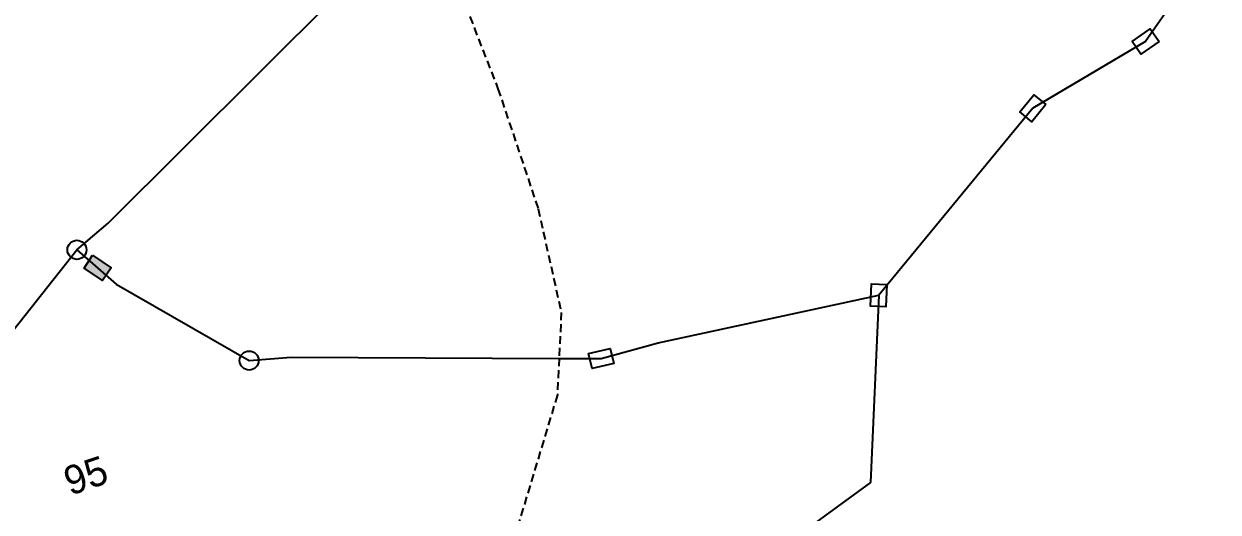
# Model space of a CAD drawing. Header units: metres. Extents: x 322986 to 329400, y 1832749 to 1836820.
# Drawn here: x 325499 to 326256, y 1833567 to 1833876 of the extents above; entities that cross this region are included whole.
import ezdxf

# ---------------------------------------------------------------- set-up
doc = ezdxf.new("R2010")
doc.units = ezdxf.units.M
doc.header["$MEASUREMENT"] = 0
doc.linetypes.add('DASHED', pattern=[0.75, 0.5, -0.25])
for name, color, linetype in [('LINE_FOOTPATH', 1, 'DASHED'), ('POLY_PARCEL', 6, 'Continuous'), ('TEXT_PARCEL', 7, 'Continuous'), ('V_BOUND_LINE', 7, 'Continuous')]:
    doc.layers.add(name, color=color, linetype=linetype)
doc.styles.add('TEXT_MAP', font='')
doc.styles.get('TEXT_MAP').set_extended_font_data('Kruti Dev 050')

msp = doc.modelspace()

# ---------------------------------------------------------------- hatches: boundary and pattern name
msp.add_hatch(color=256).paths.add_polyline_path([(325549.16, 1833713.71), (325554.6, 1833721.79), (325542.92, 1833729.66), (325537.48, 1833721.58)])

# ---------------------------------------------------------------- linework, layer by layer
for points in [[(326218.61, 1833865.11), (326207.07, 1833857.04), (326201.49, 1833865.02), (326213.03, 1833873.09)], [(326146.85, 1833825.16), (326137.89, 1833814.29), (326130.37, 1833820.49), (326139.33, 1833831.36)], [(325542.92, 1833729.66), (325554.6, 1833721.79), (325549.16, 1833713.71), (325537.48, 1833721.58)], [(326046.16, 1833711.17), (326045.53, 1833697.1), (326035.8, 1833697.54), (326036.42, 1833711.61)], [(325857.15, 1833667.43), (325870.88, 1833670.56), (325873.05, 1833661.06), (325859.32, 1833657.93)]]:
    msp.add_lwpolyline(points, close=True)
for centre in [(325532.99, 1833733.15), (325642.07, 1833663.02)]:
    msp.add_circle(centre, 6.03)
at = {"layer": 'LINE_FOOTPATH', "ltscale": 10}
for p, q in [((325760.04, 1833936.75), (325799.74, 1833835.22)), ((325799.74, 1833835.22), (325825.2, 1833759.12)), ((325825.2, 1833759.12), (325839.84, 1833693.53)), ((325839.84, 1833693.53), (325838.46, 1833664.37)), ((325838.46, 1833664.37), (325837.37, 1833641.22)), ((325837.37, 1833641.22), (325801.27, 1833521.33))]:
    msp.add_line(p, q, dxfattribs=at)
at = {"layer": 'POLY_PARCEL'}
for p, q in [((325552.83, 1833750.06), (325700.71, 1833897.44)), ((325532.99, 1833733.15), (325552.83, 1833750.06)), ((325413.25, 1833582.38), (325532.99, 1833733.15)), ((325532.99, 1833733.15), (325557.79, 1833711.36)), ((325557.79, 1833711.36), (325642.07, 1833663.02)), ((325901.19, 1833674.22), (326040.98, 1833704.35)), ((325865.1, 1833664.25), (325901.19, 1833674.22)), ((325642.07, 1833663.02), (325668.76, 1833665.15)), ((325668.76, 1833665.15), (325838.46, 1833664.37)), ((325838.46, 1833664.37), (325865.1, 1833664.25))]:
    msp.add_line(p, q, dxfattribs=at)
at = {"layer": 'V_BOUND_LINE'}
for p, q in [((326255.98, 1833931.19), (326210.05, 1833865.07)), ((326210.05, 1833865.07), (326138.61, 1833822.82)), ((326138.61, 1833822.82), (326040.98, 1833704.35)), ((326040.98, 1833704.35), (326035.7, 1833585.85)), ((326035.7, 1833585.85), (325935.67, 1833512.7))]:
    msp.add_line(p, q, dxfattribs=at)

# ---------------------------------------------------------------- texts
at = {"layer": 'TEXT_PARCEL', "style": 'TEXT_MAP'}
msp.add_text('95', height=18.217, rotation=18.80592, dxfattribs=at).set_placement((325528.66, 1833577.28))

doc.saveas('drawing.dxf')
